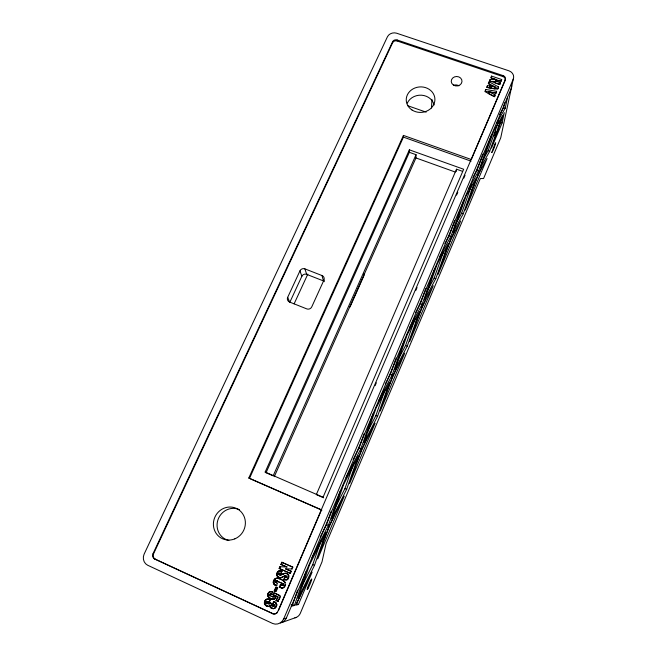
<?xml version="1.0" encoding="UTF-8"?>
<svg xmlns="http://www.w3.org/2000/svg" width="657" height="657" viewBox="0 0 657 657"><rect width="100%" height="100%" fill="white"/><g stroke="black" fill="none" stroke-linecap="round" stroke-linejoin="round"><path stroke-width="0.99" d="M409.352 152.309L416.037 154.699L273.164 475.824L266.044 472.728L409.352 152.309L409.377 149.837L463.661 169.251L323.063 497.25L323.589 497.776L316.321 494.606L456.516 169.194L462.479 171.329M286.772 579.679L287.298 579.679L286.23 579.86C289.261 578.899 289.22 573.569 285.696 573.274M274.281 476.678L415.963 157.943L416.037 154.699M278.059 596.991L277.492 597.073L275.989 600.572L276.564 600.473L278.059 596.991L275.883 595.833L275.308 595.915L274.807 598.371L273.419 599.217C269.115 599.496 265.871 593.747 270.503 591.604C263.843 593.452 270.265 601.812 275.012 598.683L274.429 598.773M280.876 577.643L280.325 577.643L282.896 577.002C276.293 581.527 274.273 568.97 281.442 571.081L280.104 570.892L280.662 570.925M279.356 577.618L279.907 577.618C276.129 577.281 276.564 571.393 279.956 570.908L279.406 570.876M431.493 107.994L431.961 99.363M456.229 171.559L456.516 169.194M273.542 608.538L271.374 607.668L270.413 605.655C264.032 609.967 261.897 597.073 269.263 599.274L266.044 599.488M269.156 606.304C265.297 606.666 263.35 601.533 266.66 599.398M485.778 89.475L485.474 91.348L496.265 93.179L496.61 91.315L485.778 89.475L484.874 91.561L494.319 96.653L495.091 94.863L488.578 91.619L488.266 93.483L494.746 96.71L495.091 94.863M490.294 84.696L489.728 86.001L487.461 85.574L487.157 87.455L489.408 87.882L489.974 86.576L490.294 84.696L488.291 83.661L489.087 81.813L498.499 86.921L498.146 88.794L488.775 83.702L489.087 81.813M496.076 79.538L490.056 79.587L489.736 81.484L495.739 81.443L496.076 79.538L490.836 77.772L491.559 76.097L501.677 79.513L501.307 81.411M489.408 87.882L489.728 86.001M491.559 76.097L491.239 78.011L500.396 81.098M268.656 599.365L270.438 599.759L269.411 602.132L267.161 601.689L266.611 602.97L269.009 603.964L270.035 602.756L271.579 603.463L271.234 604.506L271.752 605.458L273.517 606.132L274.043 604.842L272.548 603.972L273.575 601.582C276.999 602.272 277.008 607.076 274.141 608.464L274.733 608.333L273.567 608.645M276.745 605.598L276.843 604.259L276.269 604.374M490.82 88.145L491.551 85.328L495.304 87.135L494.967 89.015L490.82 88.145L491.551 85.328M282.313 587.949C289.367 584.689 282.272 578.3 277.139 578.259M273.517 606.132L274.454 605.861L274.626 604.727L272.548 603.972M286.756 579.852L283.775 579.499L284.456 577.207L286.353 577.183L285.245 575.951M285.746 577.593L286.633 577.519C287.676 575.162 283.282 575.926 282.354 576.994M495.082 82.954L495.419 81.066L501.086 80.893L501.677 79.513M283.454 587.547L283.988 587.506L281.672 587.933L279.324 587.087L280.391 584.607L283.044 585.371L283.61 583.974L276.014 580.78L275.423 582.151L277.476 583.276L276.408 585.748C273.608 585.19 272.22 582.003 274.109 579.72C276.835 576.115 281.82 579.967 284.686 581.445L284.153 581.461M276.983 585.724C272.712 585.19 273.09 578.784 276.983 578.217M499.944 84.605L500.297 82.708L495.419 81.066M403.431 135.416L403.439 137.124L249.463 478.436L248.798 478.009L403.431 135.416L471.332 159.528L505.052 80.68A3.605 3.17 1.8 0 0 502.933 76.582L503.122 75.621L397.165 39.995A3.515 3.063 -5.8 0 0 392.582 41.769L153.056 553.621A4.262 3.95 -63.9 0 0 154.83 559.14L272.663 613.597A4.369 4.123 -80.3 0 0 277.566 612.299M505.052 80.68L505.241 79.727A3.614 3.17 1.8 0 0 503.122 75.621M282.502 585.403L283.233 584.385L282.707 583.679L276.49 580.845M498.178 128L501.119 119.615M499.64 114.449L503.591 107.682L504.625 102.664M502.112 122.982L504.289 112.643L491.51 148.039L502.112 122.982L500.535 122.432M496.38 123.5L505.217 108.241L507.541 97.211M511.45 84.835A7.301 6.422 2.2 0 1 511.269 88.432L286.362 618.04L283.684 618.927A9.05 8.516 -80.9 0 1 272.68 623.493L147.62 565.225A8.779 8.122 -63.8 0 1 144.105 554.171L387.458 36.726A7.219 6.291 -5.9 0 1 396.59 33.195L509.035 70.849A7.441 6.529 2.1 0 1 513.289 79.045L500.897 137.042A6.562 5.872 2.9 0 1 500.609 138.118L483.568 178.548L480.341 178.515L326.077 543.659L322.004 561.858L300.257 613.441A7.81 7.383 -83 0 1 294.878 617.818M269.846 594.174L272.228 594.445L270.232 594.059L269.501 594.889L270.175 595.751L272.942 596.86L273.731 596.367L273.131 594.996L274.018 592.934L280.186 596.022L277.87 601.434L275.989 600.572M272.942 596.86L274.002 596.671L274.396 595.932L273.131 594.996M269.813 595.497L270.413 595.414L270.183 594.454L270.832 593.985M279.636 573.413L279.332 574.349L280.465 574.965L278.97 574.563L279.077 573.389L280.104 573.249L279.077 573.389M281.139 573.643L281.681 573.668L280.219 573.315L281.139 573.643L281.754 571.352L282.305 571.385M283.775 579.499L284.309 579.499L284.99 577.216L286.271 577.602M291.076 605.023L292.611 604.67L297.58 590.175M291.38 606.23L294.41 605.491L306.047 571.689M301.226 587.522L312.732 564.642L321.24 540.062M320.214 537.13L326.603 524.606L331.243 511.203M314.465 565.414L325.954 532.342L309.57 564.724L297.958 598.412L314.465 565.414L312.732 564.642M312.018 557.637L328.369 525.386L340.351 490.927M333.961 510.161L344.941 488.603L354.016 462.643M353.113 459.588L359.174 447.877L364.134 433.677M346.65 489.342L358.443 455.687L343.545 484.694L331.604 519.022L346.65 489.342L344.941 488.603M346.058 477.475L360.915 448.616L373.192 413.582M287.782 579.318L288.842 577.339L288.324 577.331M367.156 432.446L375.87 415.618L384.879 389.995M385.281 384.025L390.414 374.285L396.155 357.958M377.553 416.316L389.601 382.152L376.091 408.03L363.855 442.917L377.553 416.316L375.87 415.618M378.662 400.696L392.139 374.983L404.671 339.455M397.715 360.422L405.574 345.492L415.109 318.588M415.7 312.395L420.406 303.633L425.769 288.497M407.241 346.157L419.527 311.558L407.291 334.528L394.8 369.891L407.241 346.157L405.574 345.492M409.919 327.096L422.106 304.298L434.868 268.335M426.598 292.11L434.146 278.067L443.574 251.606M444.904 243.607L449.224 235.756L454.669 220.465M435.78 278.691L448.271 243.722L437.233 263.999L424.512 299.781L435.78 278.691L434.146 278.067M439.911 256.476L450.899 236.38L463.867 200.056M454.816 225.581L461.633 213.188L471.882 184.568M472.958 177.513L476.925 170.492L482.796 154.099M463.251 213.78L475.923 178.482L465.994 196.254L453.075 232.397L463.251 213.78L461.633 213.188M468.704 188.666L478.583 171.075L491.732 134.447M483.256 159.29L488.102 150.716L498.827 120.913M494.064 135.999L495.789 131.219M489.695 151.274L502.531 115.706L493.637 131.145L480.538 167.592L489.695 151.274L488.102 150.716M301.005 593.542L296.693 603.726L298.426 604.522L312.141 572.099L295.609 605.204L298.426 604.522M322.743 542.214L333.846 516M356.299 462.98L366.663 438.515M386.497 391.687L396.771 367.419M416.037 321.93L425.629 299.288M444.346 255.097L454.693 230.664M471.209 191.68L481.532 167.297M283.684 618.927L513.289 79.045M272.368 613.671A4.385 4.131 -80.3 0 0 277.854 611.396L505.241 79.727M278.543 610.386L321.528 509.865L248.798 478.009M375.114 385.651L376.321 382.826M415.84 290.386L417.047 287.552M456.558 195.121L457.773 192.287M463.817 178.146L465.033 175.312M279.324 587.087L279.882 587.046L280.95 584.582L280.391 584.607M273.14 603.857L274.166 601.475L274.815 601.779L274.232 601.886M279.118 568.42L290.435 573.347L291.322 571.278L290.813 571.245L289.926 573.331L279.118 568.42L279.849 566.728L286.969 566.983L280.859 564.404L281.779 562.261L293.071 567.188M291.815 568.913L292.579 567.139L281.779 562.261M496.61 91.315L495.887 93.007L488.578 91.619M498.499 86.921L497.53 89.171L486.681 87.389L487.461 85.574M500.297 82.708L499.607 84.334L489.481 80.91L490.056 79.587M279.209 599.537L280.358 596.843M279.677 568.469L280.399 566.777L279.849 566.728M281.401 564.462L282.321 562.335M271.637 594.519L272.63 592.228L273.213 592.162L271.292 591.555M270.438 599.759L269.838 599.857L268.803 602.239L267.161 601.689M274.207 590.873L275.784 587.194L276.359 587.161L274.782 590.815L274.207 590.873L276.17 591.456L274.782 590.815M273.714 594.922L274.601 592.869L279.866 595.505M267.654 603.643L269.616 603.849L270.635 602.65M275.595 591.514L277.18 587.834L277.747 587.793L276.564 590.536M350.025 306.983L364.044 275.447L363.806 273.706M266.044 472.728L265.157 472.054L409.377 149.837M323.909 280.186L311.747 306.885A3.794 3.605 -19.2 0 1 306.753 308.88L289.556 302.031A3.786 3.581 -21.2 0 1 287.684 297.334L299.97 270.832A3.753 3.531 -17.7 0 1 304.897 268.877L321.979 275.538A3.761 3.556 -15.6 0 1 323.909 280.186L324.312 281.672M294.098 303.879L307.837 274.068M321.979 275.538L323.474 280.925L306.688 274.363A3.687 3.474 -17.7 0 0 301.85 276.285L289.794 302.351L287.684 297.334M272.663 613.597L155.372 559.189A4.254 3.942 -63.9 0 1 153.598 553.679L392.607 42.771L392.582 41.769M275.39 598.289L275.677 597.763L275.102 597.854M284.489 587.054L284.941 586.422L284.407 586.455M275.258 608.021L276.137 607.019L275.562 607.142M270.413 605.655L269.239 606.214L269.846 606.091M281.065 574.957L280.514 574.941L285.401 573.257L279.915 574.949M276.589 580.763L275.644 580.928M267.777 601.582L266.545 602.19M285.269 575.967L283.553 576.411M281.787 622.532L296.225 617.408M272.951 608.669L274.158 608.505C272.335 609.096 269.756 607.856 269.813 605.77M272.285 608.563L272.885 608.423M275.143 607.717L275.726 607.585M271.587 608.3L272.187 608.168M270.774 607.799L271.374 607.668M275.915 606.452L276.49 606.321M270.175 607.167L270.783 607.035M273.057 606.082L274.454 605.861M269.846 606.468L270.454 606.345M274.125 605.623L274.708 605.499M272.458 605.869L274.109 606.009M276.285 605.031L276.86 604.908M274.199 605.204L274.782 605.089M271.752 605.458L273.049 605.746M274.043 604.842L274.626 604.727M266.693 606.033L267.309 605.91M271.341 605.023L272.343 605.335M273.673 604.539L274.256 604.415M271.234 604.506L271.834 604.391M273.115 604.226L273.698 604.112M265.962 605.639L266.578 605.516M265.354 605.187L265.978 605.064M275.841 603.183L276.425 603.077L276.014 602.576M264.878 604.678L265.502 604.563M269.477 603.734L270.076 603.627M264.525 604.12L265.149 604.005M269.838 603.2L270.446 603.085M274.905 602.255L275.48 602.149M277.87 601.434L278.437 601.336L276.564 600.473M267.005 603.298L267.621 603.183L266.611 602.97M264.319 603.504L264.943 603.389M273.575 601.582L274.166 601.475M266.463 602.617L267.079 602.51M264.278 602.822L264.902 602.715M268.417 602.058L269.025 601.952M266.799 601.828L268.302 601.672M264.393 602.083L265.017 601.984M264.672 601.286L265.297 601.188M265.075 600.514L265.691 600.416M274.552 598.962L272.803 599.258M272.121 599.176L272.712 599.085M265.527 599.915L266.151 599.816M266.619 599.241L268.532 599.094M270.577 598.658L271.177 598.568M269.411 598.051L270.019 597.96M268.524 597.418L269.132 597.336M272.294 596.728L274.002 596.671M273.731 596.367L274.314 596.285M275.398 596.26L275.883 595.833M271.481 596.408L273.526 596.778M267.925 596.72L268.532 596.638M273.813 596.006L274.396 595.932M273.739 595.661L274.322 595.587M270.175 595.751L270.774 595.677M273.509 595.324L274.092 595.25M267.588 595.874L268.196 595.8M267.539 595.398L268.155 595.324M269.575 595.209L270.175 595.135M269.501 594.889L270.101 594.815M267.588 594.872L268.196 594.799M270.815 594.183L271.407 594.117M269.584 594.528L270.183 594.454M267.957 593.673L268.565 593.608M268.524 592.647L269.132 592.589M269.904 591.661L272.179 591.76M269.173 591.982L269.772 591.924M282.904 587.826L283.446 587.785M280.991 587.793L282.223 587.892M280.268 587.514L281.541 587.752M284.818 585.642L285.352 585.617M282.05 585.321L283.044 585.371M282.855 585.272L283.397 585.247M275.472 585.321L276.047 585.297M281.475 585.1L282.592 585.288M283.126 584.878L283.668 584.845M285.13 584.746L285.664 584.722M274.774 584.944L275.357 584.919M283.233 584.385L283.775 584.36M274.199 584.516L274.782 584.492M283.068 583.999L283.61 583.974M282.707 583.679L283.249 583.662M273.747 584.032L274.33 584.007M282.165 583.383L282.715 583.367M273.419 583.482L274.002 583.465M273.246 582.874L273.829 582.858M276.342 582.759L276.917 582.734L275.275 581.798M285.031 582.562L285.565 582.545L284.67 581.987M275.792 582.455L276.367 582.439M273.23 582.184L273.813 582.168M275.423 582.151L275.997 582.135M283.487 580.985L284.021 580.969M273.378 581.412L273.953 581.396M277.073 581.059L277.64 581.051M273.682 580.558L274.265 580.55M282.666 580.55L283.208 580.542M285.039 579.86L285.573 579.852L284.309 579.499M274.109 579.72L274.692 579.712M274.601 579.063L275.176 579.063M278.765 578.768L279.324 578.768M287.692 578.784L288.209 578.784M275.143 578.603L275.718 578.603M275.751 578.324L276.318 578.324M277.919 578.447L278.486 578.447M288.07 578.061L288.587 578.061M290.813 571.245L285.606 568.888L292.316 568.954M278.346 577.298L278.905 577.298M281.303 577.421L281.853 577.421M286.107 577.511L286.633 577.519M284.456 577.207L284.99 577.216M286.353 577.183L286.879 577.183M277.656 576.871L278.223 576.879M286.411 576.862L286.937 576.871M286.304 576.55L286.83 576.559M288.456 576.641L288.973 576.649M277.123 576.288L277.689 576.296M281.672 587.933L282.855 587.908M285.803 576.123L286.329 576.132M286.082 576.304L286.616 576.312M284.736 575.959L285.779 575.959M288.464 575.992L288.981 576M276.769 575.589L277.336 575.598M288.341 575.376L288.858 575.384L288.612 574.834L287.224 573.914M276.597 574.801L277.172 574.818M279.299 574.76L279.849 574.776M278.97 574.563L279.529 574.579M288.095 574.818L288.612 574.834M281.147 574.776L281.697 574.793M278.773 574.333L279.332 574.349M281.894 574.44L282.436 574.464M276.646 573.947L277.213 573.963M287.725 574.333L288.242 574.349M278.716 574.07L279.274 574.087M278.782 573.766L279.34 573.791M283.126 573.824L283.668 573.848M284.046 573.446L284.58 573.462M286.608 573.577L287.134 573.594L284.867 573.241M276.917 573.068L277.484 573.093M277.295 572.329L277.862 572.362M277.739 571.738L278.297 571.771M278.231 571.303L278.79 571.327M276.408 578.217L277.706 578.259M278.782 571.007L279.34 571.04M154.83 559.14L155.372 559.189M285.606 568.888L291.322 571.278M286.969 566.983L280.859 564.404M153.056 553.621L153.598 553.679M279.545 573.224L280.769 573.339M276.014 580.78L277.057 580.829M491.149 86.272L495.304 87.135M392.607 42.771A3.507 3.063 -5.7 0 1 397.181 40.997L502.933 76.582M496.051 83.283L498.967 84.268M503.591 107.682L505.217 108.241M407.833 105.752L426.138 112.142M280.892 571.048L281.754 571.352M403.439 137.124L471.077 161.162M476.925 170.492L478.583 171.075M415.963 157.943L455.17 172.011M449.224 235.756L450.899 236.38M420.406 303.633L422.106 304.298M271.587 591.817L272.63 592.228M390.414 374.285L392.139 374.983M359.174 447.877L360.915 448.616M265.157 472.054L323.063 497.25M250.391 478.846L321.889 510.161M326.603 524.606L328.369 525.386M279.882 587.046L280.818 587.473M275.784 587.194L277.18 587.834M292.611 604.67L294.41 605.491M275.308 595.915L277.492 597.073M299.97 270.832L301.85 276.285M304.897 268.877L306.688 274.363M397.165 39.995L397.181 40.997M228.907 540.465A16.359 15.546 -65.4 0 1 217.976 519.72A16.359 15.546 -65.4 0 1 239.427 509.651M407.274 103.157A14.101 12.582 -3.5 0 1 421.58 95.199A14.101 12.582 -3.5 0 1 434.121 104.964M453.659 85.336A5.281 4.673 -1.1 0 1 458.906 85.829M286.362 618.04A8.853 8.336 -81.2 0 1 280.26 622.992M491.806 152.481C494.401 149.55 499.033 132.049 491.806 152.481M329.19 525.945L317.725 558.902L344.268 496.142L329.19 525.945M361.383 449.955L349.623 483.478L375.114 423.215L361.383 449.955M392.278 377.036L380.263 411.052L404.753 353.146L392.278 377.036M421.942 307.008L409.705 341.451L433.259 285.762L421.942 307.008M450.464 239.706L438.014 274.511L460.68 220.924L450.464 239.706M477.885 174.959L465.263 210.092L487.1 158.477L477.885 174.959M234.812 538.871A16.68 15.842 -64.9 0 0 239.698 510.497A16.68 15.842 -64.9 0 0 213.64 521.28A16.68 15.842 -64.9 0 0 234.812 538.871M411.996 109.99A14.347 12.762 -3.5 0 0 434.819 100.973A14.347 12.762 -3.5 0 0 414.912 87.997A14.347 12.762 -3.5 0 0 411.996 109.99M453.445 85.073A5.379 4.739 -1.2 0 0 461.97 81.723A5.379 4.739 -1.2 0 0 454.463 76.902A5.379 4.739 -1.2 0 0 453.445 85.073M308.264 587.999A5.782 0.517 -66.9 0 0 311.779 579.088A5.782 0.517 -66.9 0 0 308.33 585.617A5.782 0.517 -66.9 0 0 308.264 587.999"/></g></svg>
